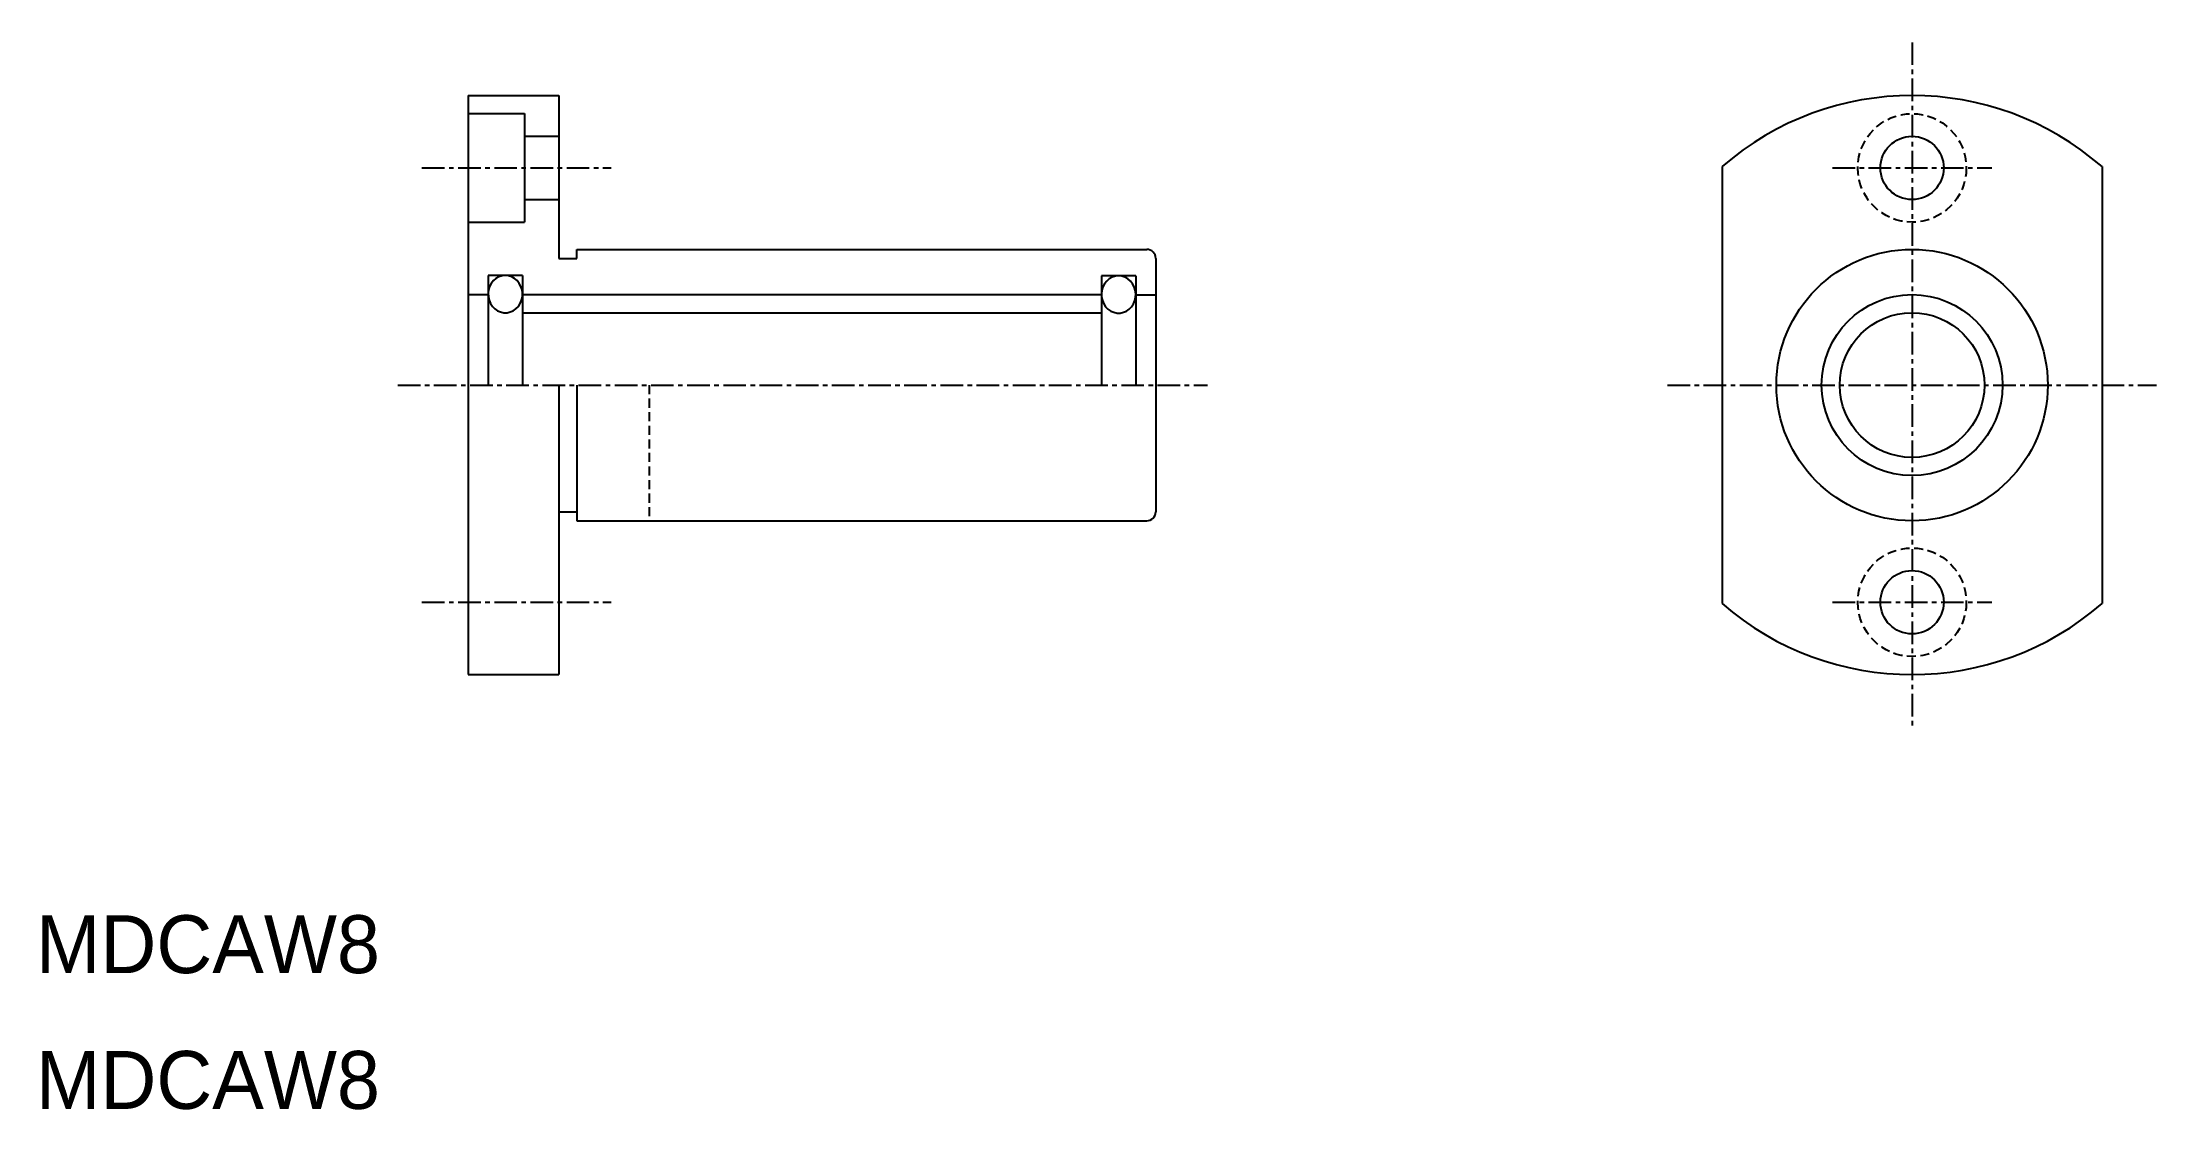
# Model space of a CAD drawing. Extents: x 10 to 127, y 10 to 69.
import ezdxf

# ---------------------------------------------------------------- set-up
doc = ezdxf.new("R2010")
doc.units = 0
doc.linetypes.add('CENTER', pattern=[2, 1.25, -0.25, 0.25, -0.25])
doc.linetypes.add('DASHED', pattern=[0.75, 0.5, -0.25])
doc.layers.get('0').update_dxf_attribs({"linetype": 'CONTINUOUS'})
doc.layers.add('CENTER', color=1, linetype='CENTER')

msp = doc.modelspace()

# ---------------------------------------------------------------- linework, layer by layer
at = {"color": 7, "linetype": 'CONTINUOUS'}
for p, q in [((33.9, 66), (33.9, 34)), ((33.9, 66), (38.9, 66)), ((38.9, 66), (38.9, 57)), ((33.9, 65), (37, 65)), ((37, 65), (37, 59)), ((37, 63.75), (38.9, 63.75)), ((103.21, 62.07), (103.21, 37.93)), ((124.21, 62.07), (124.21, 37.93)), ((37, 60.25), (38.9, 60.25)), ((33.9, 59), (37, 59)), ((39.9, 57.5), (71.4, 57.5)), ((39.9, 57), (39.9, 57.5)), ((38.9, 57), (39.9, 57)), ((71.9, 57), (71.9, 43)), ((33.9, 55), (35, 55)), ((35, 56.05), (35, 50)), ((36.9, 56.05), (35, 56.05)), ((36.9, 56.05), (36.9, 50)), ((36.9, 55), (68.9, 55)), ((68.9, 56.03), (68.9, 50)), ((70.8, 56.03), (68.9, 56.03)), ((70.8, 56.03), (70.8, 50)), ((70.8, 54.98), (71.9, 54.98)), ((36.9, 54.54), (36.9, 54.54)), ((36.9, 54), (68.9, 54)), ((36.9, 53.02), (36.9, 53.02)), ((38.9, 50), (38.9, 34)), ((39.9, 50), (39.9, 43)), ((38.9, 43), (39.9, 43)), ((39.9, 43), (39.9, 42.5)), ((39.9, 42.5), (71.4, 42.5)), ((33.9, 34), (38.9, 34))]:
    msp.add_line(p, q, dxfattribs=at)
at = {"color": 3, "linetype": 'DASHED'}
msp.add_line((43.9, 50), (43.9, 42.5), dxfattribs=at)
at = {"color": 7, "linetype": 'CONTINUOUS', "flags": 128}
for points in [[(35.95, 56.05), (35.77, 56.03), (35.59, 55.98), (35.43, 55.89), (35.29, 55.77), (35.17, 55.62), (35.08, 55.45), (35.02, 55.27), (35, 55.07), (35.01, 54.88), (35.05, 54.69), (35.13, 54.51), (35.23, 54.35), (35.36, 54.22), (35.51, 54.11), (35.68, 54.04), (35.86, 54), (36.04, 54), (36.22, 54.04), (36.38, 54.11), (36.53, 54.22), (36.67, 54.35), (36.77, 54.51), (36.85, 54.69), (36.89, 54.88), (36.9, 55.07), (36.87, 55.27), (36.81, 55.45), (36.72, 55.62), (36.6, 55.77), (36.46, 55.89), (36.3, 55.98), (36.13, 56.03)], [(69.85, 56.03), (69.67, 56.01), (69.49, 55.96), (69.33, 55.87), (69.19, 55.75), (69.07, 55.6), (68.98, 55.43), (68.92, 55.25), (68.9, 55.05), (68.91, 54.86), (68.95, 54.67), (69.03, 54.49), (69.13, 54.33), (69.26, 54.2), (69.41, 54.09), (69.58, 54.02), (69.76, 53.98), (69.94, 53.98), (70.12, 54.02), (70.28, 54.09), (70.43, 54.2), (70.57, 54.33), (70.67, 54.49), (70.75, 54.67), (70.79, 54.86), (70.8, 55.05), (70.77, 55.25), (70.71, 55.43), (70.62, 55.6), (70.5, 55.75), (70.36, 55.87), (70.2, 55.96), (70.03, 56.01)]]:
    msp.add_lwpolyline(points, close=True, dxfattribs=at)
at = {"color": 3, "linetype": 'DASHED'}
for centre in [(113.71, 62), (113.71, 38)]:
    msp.add_circle(centre, 3, dxfattribs=at)
at = {"color": 7, "linetype": 'CONTINUOUS'}
for centre, radius in [((113.71, 62), 1.75), ((113.71, 50), 7.5), ((113.71, 50), 5), ((113.71, 50), 4), ((113.71, 38), 1.75)]:
    msp.add_circle(centre, radius, dxfattribs=at)
for centre, radius, start, end in [((113.71, 50), 16, 48.9855, 131.0145), ((71.4, 57), 0.5, 360, 90), ((71.4, 43), 0.5, 270, 0), ((113.71, 50), 16, 228.9855, 311.0145)]:
    msp.add_arc(centre, radius, start, end, dxfattribs=at)
at = {"layer": 'CENTER', "color": 1, "linetype": 'CENTER'}
for p, q in [((113.71, 68.94), (113.71, 31.06)), ((31.34, 62), (41.8, 62)), ((109.31, 62), (118.12, 62)), ((30, 50), (74.77, 50)), ((100.19, 50), (127.23, 50)), ((31.34, 38), (41.8, 38)), ((109.31, 38), (118.12, 38))]:
    msp.add_line(p, q, dxfattribs=at)

# ---------------------------------------------------------------- texts
at = {"color": 7, "linetype": 'CONTINUOUS'}
for p in [(10, 17.5), (10, 10)]:
    msp.add_text('MDCAW8', height=3.2, dxfattribs=at).set_placement(p)

doc.saveas('drawing.dxf')
